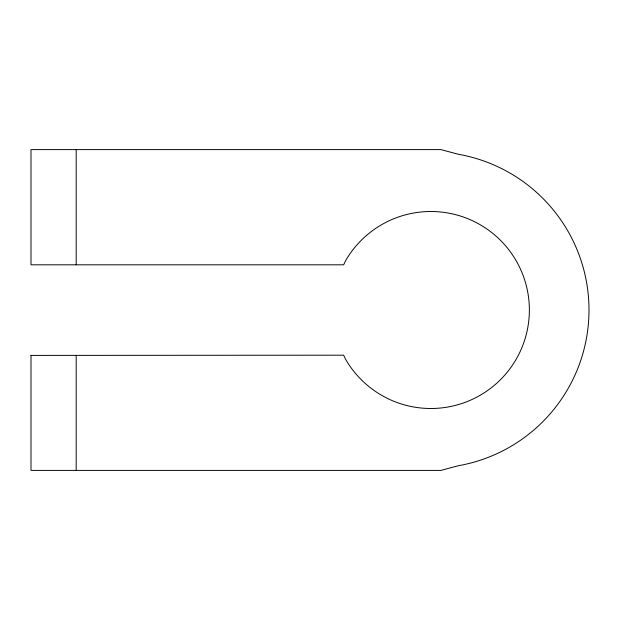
<?xml version="1.0" encoding="UTF-8"?>
<svg xmlns="http://www.w3.org/2000/svg" width="620" height="620" viewBox="0 0 620 620"><rect width="100%" height="100%" fill="white"/><g stroke="black" fill="none" stroke-linecap="round" stroke-linejoin="round"><path stroke-width="0.93" d="M31 355.407L343.666 355.183L345.565 359.251A98.495 98.495 0 0 0 494.179 385.454A98.495 98.495 0 0 0 494.179 234.546A98.495 98.495 0 0 0 345.565 260.749L343.666 264.817L31 264.817L31 149.606L440.929 149.606L458.32 154.264A158.139 158.139 0 0 1 458.32 465.736L440.929 470.394L31 470.394L31 355.314M76.183 149.606L76.183 264.817M76.183 355.407L76.183 470.394"/></g></svg>
